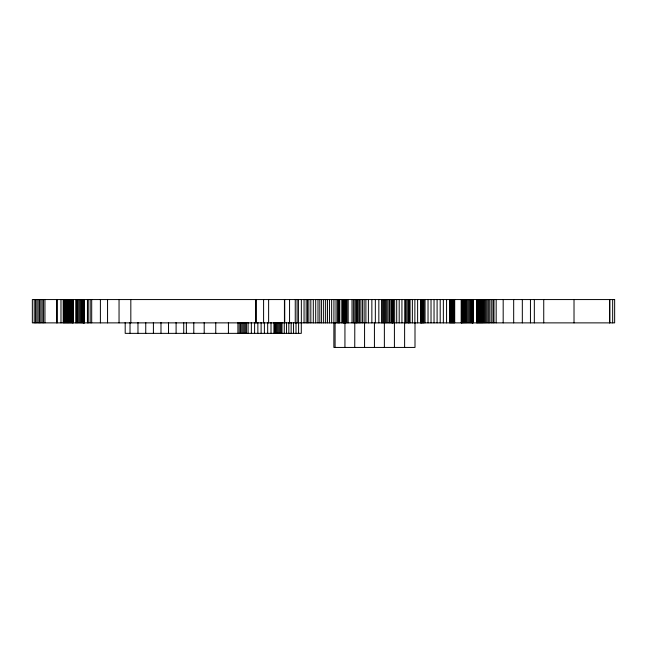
<?xml version="1.0" encoding="UTF-8"?>
<svg xmlns="http://www.w3.org/2000/svg" width="647" height="647" viewBox="0 0 647 647"><rect width="100%" height="100%" fill="white"/><g stroke="black" fill="none" stroke-linecap="round" stroke-linejoin="round"><path stroke-width="0.97" d="M612.66 299.561L612.66 322.877M609.806 299.561L609.806 322.877M609.62 299.561L609.62 322.877M574.018 299.561L574.018 322.877M543.739 299.561L543.739 322.877M534.333 299.561L534.333 322.877M530.451 299.561L530.451 322.877M522.323 299.561L522.323 322.877M513.678 299.561L513.678 322.877M503.18 299.561L503.18 322.877M496.168 299.561L496.168 322.877M493.968 299.561L493.968 322.877M492.949 299.561L492.949 322.877M491.251 299.561L491.251 322.877M489.722 299.561L489.722 322.877M488.339 299.561L488.339 322.877M487.086 299.561L487.086 322.877M485.929 299.561L485.929 322.877M484.854 299.561L484.854 322.877M483.843 299.561L483.843 322.877M482.872 299.561L482.872 322.877M482.08 299.561L482.08 322.877M481.344 299.561L481.344 322.877M480.624 299.561L480.624 322.877M479.912 299.561L479.912 322.877M479.209 299.561L479.209 322.877M478.513 299.561L478.513 322.877M477.809 299.561L477.809 322.877M477.106 299.561L477.106 322.877M476.782 299.561L476.782 322.877M473.03 299.561L473.03 322.877M472.933 299.561L472.933 322.877M472.731 299.561L472.731 322.877M472.545 299.561L472.545 322.877M471.906 299.561L471.906 322.877M471.073 299.561L471.073 322.877M470.086 299.561L470.086 322.877M469.002 299.561L469.002 322.877M467.87 299.561L467.87 322.877M466.738 299.561L466.738 322.877M465.751 299.561L465.751 322.877M464.781 299.561L464.781 322.877M463.859 299.561L463.859 322.877M463.026 299.561L463.026 322.877M462.314 299.561L462.314 322.877M461.756 299.561L461.756 322.877M461.408 299.561L461.4 322.877M461.271 299.561L461.271 322.877M454.704 299.561L454.704 322.877M454.097 299.561L454.097 322.877M453.474 299.561L453.474 322.877M452.86 299.561L452.86 322.877M452.229 299.561L452.229 322.877M451.59 299.561L451.59 322.877M450.935 299.561L450.935 322.877M450.272 299.561L450.272 322.877M449.584 299.561L449.584 322.877M446.567 299.561L446.567 322.877M443.357 299.561L443.357 322.877M440.203 299.561L440.203 322.877M437.097 299.561L437.097 322.877M434.04 299.561L434.04 322.877M431.023 299.561L431.023 322.877M428.031 299.561L428.031 322.877M425.063 299.561L425.063 322.877M423.987 299.561L423.987 322.877M423.356 299.561L423.356 322.877M422.726 299.561L422.726 322.877M422.127 299.561L422.127 322.877M421.601 299.561L421.601 322.877M421.181 299.561L421.181 322.877M420.882 299.561L420.882 322.877M420.744 299.561L420.744 322.877M417.622 299.561L417.622 322.877M415.002 322.877L415.002 347.439L333.86 347.439L333.941 299.561M414.864 299.561L414.864 322.877M412.365 299.561L412.365 322.877M410.069 299.561L410.069 322.877M408.953 299.561L408.953 322.877M408.864 299.561L408.864 322.877M408.022 299.561L408.022 322.877M406.793 299.561L406.793 322.877M405.58 299.561L405.58 322.877M404.747 299.561L404.747 322.877M404.618 322.877L404.618 347.439M401.933 299.561L401.933 322.877M399.199 299.561L399.199 322.877M396.708 299.561L396.708 322.877M394.654 299.561L394.654 322.877M394.411 322.877L394.411 347.439M393.198 299.561L393.198 322.877M392.81 299.561L392.81 322.877M392.527 299.561L392.527 322.877M392.438 299.561L392.438 322.877M391.621 299.561L391.621 322.877M390.869 299.561L390.869 322.877M389.51 299.561L389.51 322.877M388.127 299.561L388.127 322.877M386.89 299.561L386.89 322.877M385.766 299.561L385.766 322.877M384.706 299.561L384.706 322.877M384.367 322.877L384.367 347.439M383.671 299.561L383.671 322.877M382.636 299.561L382.636 322.877M381.552 299.561L381.552 322.877M378.835 299.561L378.835 322.877M375.341 299.561L375.341 322.877M374.427 322.877L374.427 347.439M371.855 299.561L371.855 322.877M368.394 299.561L368.394 322.877M365.895 299.561L365.895 322.877M364.568 322.877L364.568 347.439M364.124 299.561L364.124 322.877M362.433 299.561L362.433 322.877M360.864 299.561L360.864 322.877M359.441 299.561L359.441 322.877M358.212 299.561L358.212 322.877M357.209 299.561L357.209 322.877M356.457 299.561L356.457 322.877M356.004 299.561L356.004 322.877M354.839 299.561L354.75 347.439M353.399 299.561L353.399 322.877M352.017 299.561L352.017 322.877M348.167 299.561L348.167 322.877M346.994 299.561L346.994 322.877M345.886 299.561L345.886 322.877M345.692 299.561L345.692 322.877M345.668 299.561L345.668 322.877M345.352 299.561L345.352 322.877M345.166 299.561L345.166 322.877M344.94 322.877L344.94 347.439M344.673 299.561L344.673 322.877M344.18 299.561L344.18 322.877M343.678 299.561L343.678 322.877M343.185 299.561L343.185 322.877M343.056 299.561L343.056 322.877M341.794 299.561L341.794 322.877M339.748 299.561L339.748 322.877M338.899 299.561L338.891 322.877M338.769 299.561L338.769 322.877M337.427 299.561L337.427 322.877M336.028 299.561L336.028 322.877M335.089 322.877L335.089 347.439M331.652 299.561L331.652 322.877M329.46 299.561L329.46 322.877M327.463 299.561L327.463 322.877M325.619 299.561L325.619 322.877M323.629 299.561L323.629 322.877M321.591 299.561L321.591 322.877M319.82 299.561L319.82 322.877M318 299.561L318 322.877M315.696 299.561L315.696 322.877M313.302 299.561L313.302 322.877M310.827 299.561L310.827 322.877M308.845 299.561L308.845 322.877M307.519 299.561L307.519 322.877M306.177 299.561L306.177 322.877M304.05 299.561L304.05 322.877M301.348 299.561L301.348 322.877M301.292 322.424L301.292 333.359L125.195 333.359L125.195 322.424M298.582 322.424L298.582 333.359M298.429 299.561L298.429 322.877M297.078 299.561L297.078 322.877M296.011 322.424L296.011 333.359M295.258 299.561L295.258 322.877M293.536 322.424L293.536 333.359M291.15 322.424L291.15 333.359M289.557 299.561L289.557 322.877M288.829 322.424L288.829 333.359M286.54 322.424L286.54 333.359M284.729 299.561L284.729 322.877M284.429 299.561L284.429 322.877M284.268 322.424L284.268 333.359M281.995 322.424L281.995 333.359M280.96 322.424L280.96 333.359M279.925 322.424L279.925 333.359M278.825 322.424L278.825 333.359M277.692 322.424L277.692 333.359M276.592 322.424L276.592 333.359M275.557 322.424L275.557 333.359M274.651 322.424L274.651 333.359M273.924 322.424L273.924 333.359M271.012 322.424L271.012 333.359M268.626 299.561L268.626 322.877M267.68 322.424L267.68 333.359M264.388 322.424L264.388 333.359M263.596 299.561L263.596 322.877M261.113 322.424L261.113 333.359M257.854 322.424L257.854 333.359M256.422 299.561L256.422 322.877M255.516 299.561L255.516 322.877M254.603 322.424L254.603 333.359M251.343 322.424L251.343 333.359M248.076 322.424L248.076 333.359M246.426 322.424L246.426 333.359M245.286 322.424L245.286 333.359M244.129 322.424L244.129 333.359M242.948 322.424L242.948 333.359M241.743 322.424L241.743 333.359M240.498 322.424L240.498 333.359M239.228 322.424L239.228 333.359M237.918 322.424L237.918 333.359M228.423 322.424L228.423 333.359M215.758 322.424L215.758 333.359M204.201 322.424L204.201 333.359M193.785 322.424L193.785 333.359M186.376 322.424L186.376 333.359M183.724 322.424L183.724 333.359M176.097 322.424L176.097 333.359M168.527 322.424L168.527 333.359M160.982 322.424L160.982 333.359M153.404 322.424L153.404 333.359M145.745 322.424L145.745 333.359M137.973 322.424L137.973 333.359M130.823 299.561L130.823 322.877M130.023 322.424L130.023 333.359M119.048 299.561L119.048 322.877M107.556 299.561L107.556 322.877M100.39 299.561L100.39 322.877M91.696 299.561L91.696 322.877M90.176 299.561L90.176 322.877M88.251 299.561L88.251 322.877M87.434 299.561L87.434 322.877M83.948 299.561L83.948 322.877M83.835 299.561L83.835 322.877M83.471 299.561L83.471 322.877M82.808 299.561L82.808 322.877M81.991 299.561L81.991 322.877M81.037 299.561L81.037 322.877M79.993 299.561L79.993 322.877M78.869 299.561L78.869 322.877M77.713 299.561L77.713 322.877M76.734 299.561L76.734 322.877M75.772 299.561L75.772 322.877M73.378 299.561L73.378 322.877M72.876 299.561L72.876 322.877M72.593 299.561L72.561 322.877M72.084 299.561L72.084 322.877M71.219 299.561L71.219 322.877M70.386 299.561L70.386 322.877M69.569 299.561L69.569 322.877M68.776 299.561L68.776 322.877M67.975 299.561L67.975 322.877M67.183 299.561L67.183 322.877M66.398 299.561L66.398 322.877M65.606 299.561L65.606 322.877M64.813 299.561L64.813 322.877M64.021 299.561L64.021 322.877M63.204 299.561L63.236 322.877M60.98 299.561L60.98 322.877M57.033 299.561L57.033 322.877M56.879 299.561L56.879 322.877M44.95 299.561L44.95 322.877M43.551 299.561L43.551 322.877M42.176 299.561L42.176 322.877M40.826 299.561L40.826 322.877M39.491 299.561L39.491 322.877M38.165 299.561L38.165 322.877M36.847 299.561L36.847 322.877M35.528 299.561L35.528 322.877M34.21 299.561L34.21 322.877M614.65 299.561L32.35 299.561L32.35 322.877L614.65 322.877L614.65 299.561M84.199 322.877L84.199 299.561L84.175 322.877"/></g></svg>
